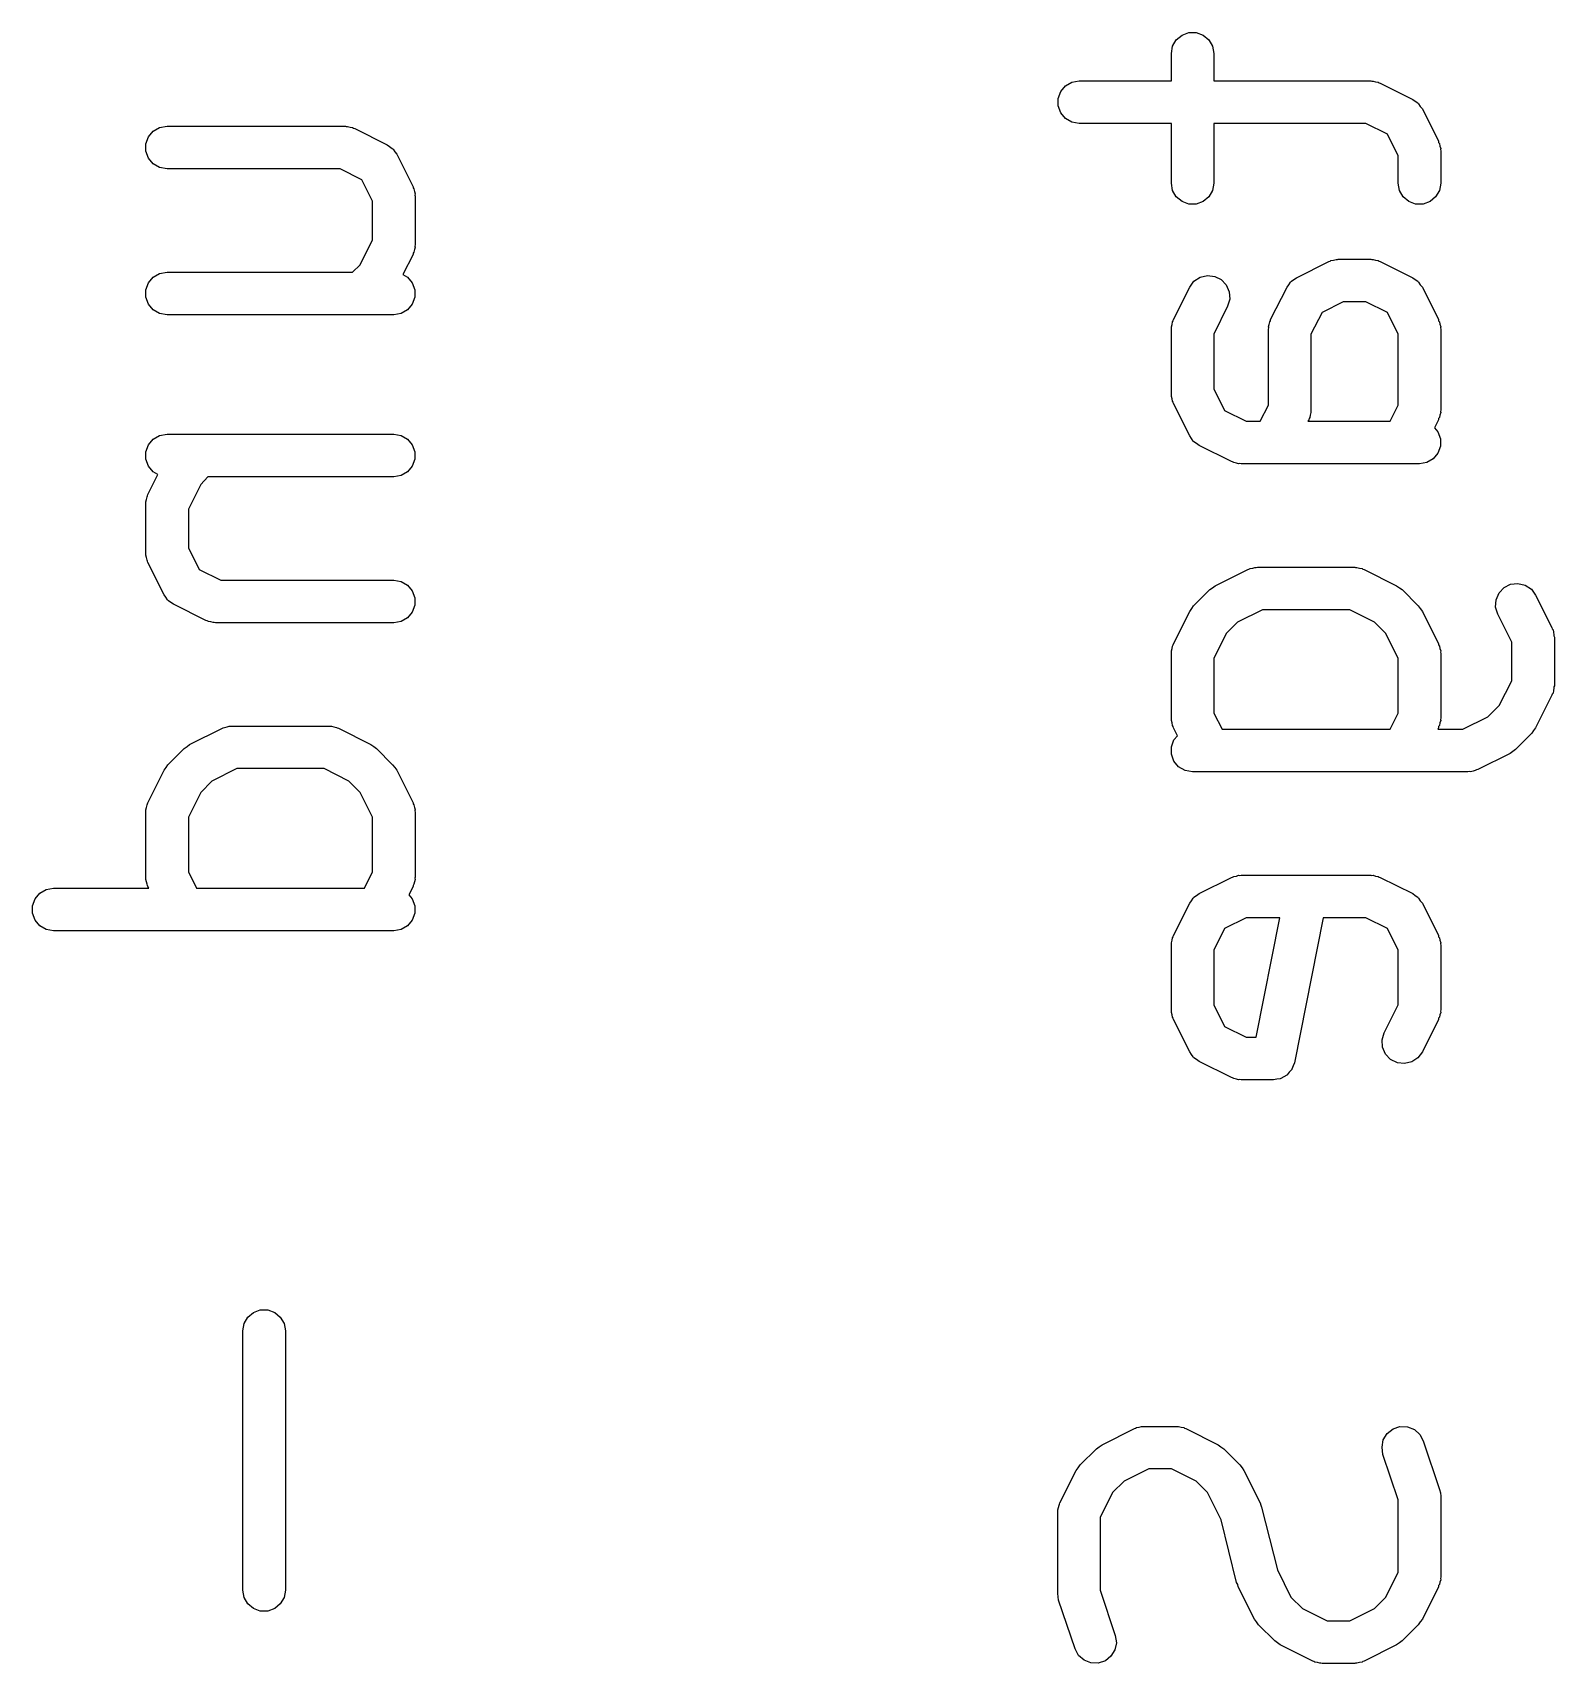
# Model space of a CAD drawing. Extents: x 91.3 to 189.8, y -113.5 to -60.4.
# Drawn here: x 169.243 to 172.819, y -69.838 to -66.005 of the extents above; entities that cross this region are included whole.
import ezdxf

# ---------------------------------------------------------------- set-up
doc = ezdxf.new("R2010")
doc.units = 0
doc.header["$MEASUREMENT"] = 0
doc.layers.add('BLACK', color=7, linetype='CONTINUOUS')

msp = doc.modelspace()

# ---------------------------------------------------------------- linework, layer by layer
at = {"layer": 'Black'}
for p, q in [((171.922, -66.0377), (171.93, -66.0226)), ((171.93, -66.0226), (171.944, -66.0115)), ((171.944, -66.0115), (171.96, -66.0055)), ((171.96, -66.0055), (171.977, -66.0055)), ((171.977, -66.0055), (171.994, -66.0115)), ((171.994, -66.0115), (172.007, -66.0226)), ((172.007, -66.0226), (172.016, -66.0377)), ((171.919, -66.0548), (171.922, -66.0377)), ((171.919, -66.119), (171.919, -66.0548)), ((172.016, -66.0377), (172.019, -66.0548)), ((172.019, -66.0548), (172.019, -66.119)), ((171.653, -66.1604), (171.659, -66.144)), ((171.659, -66.144), (171.67, -66.1307)), ((171.67, -66.1307), (171.685, -66.1221)), ((171.685, -66.1221), (171.702, -66.119)), ((171.702, -66.119), (171.919, -66.119)), ((172.019, -66.119), (172.388, -66.119)), ((172.388, -66.119), (172.39, -66.1195)), ((172.39, -66.1195), (172.393, -66.1194)), ((172.393, -66.1194), (172.399, -66.121)), ((172.399, -66.121), (172.405, -66.1221)), ((172.405, -66.1221), (172.407, -66.1235)), ((172.407, -66.1235), (172.41, -66.1243)), ((172.41, -66.1243), (172.486, -66.1624)), ((171.653, -66.1777), (171.653, -66.1604)), ((171.659, -66.194), (171.653, -66.1777)), ((172.486, -66.1624), (172.492, -66.1668)), ((172.492, -66.1668), (172.498, -66.1708)), ((172.498, -66.1708), (172.499, -66.1719)), ((172.499, -66.1719), (172.5, -66.1728)), ((172.5, -66.1728), (172.504, -66.1789)), ((172.504, -66.1789), (172.509, -66.1848)), ((172.509, -66.1848), (172.547, -66.261)), ((169.541, -66.2287), (169.559, -66.2257)), ((169.559, -66.2257), (169.978, -66.2257)), ((169.978, -66.2257), (169.98, -66.2262)), ((169.98, -66.2262), (169.983, -66.226)), ((169.983, -66.226), (169.989, -66.2277)), ((171.67, -66.2073), (171.659, -66.194)), ((171.685, -66.216), (171.67, -66.2073)), ((171.702, -66.219), (171.685, -66.216)), ((171.919, -66.219), (171.702, -66.219)), ((171.919, -66.3595), (171.919, -66.219)), ((172.376, -66.219), (172.019, -66.219)), ((172.019, -66.219), (172.019, -66.3595)), ((172.427, -66.2444), (172.376, -66.219)), ((169.509, -66.267), (169.515, -66.2507)), ((169.515, -66.2507), (169.526, -66.2374)), ((169.526, -66.2374), (169.541, -66.2287)), ((169.989, -66.2277), (169.995, -66.2287)), ((169.995, -66.2287), (169.997, -66.2302)), ((169.997, -66.2302), (170, -66.231)), ((170, -66.231), (170.076, -66.2691)), ((172.452, -66.2951), (172.427, -66.2444)), ((172.547, -66.261), (172.547, -66.2637)), ((172.547, -66.2637), (172.549, -66.2662)), ((169.509, -66.2844), (169.509, -66.267)), ((169.515, -66.3007), (169.509, -66.2844)), ((169.526, -66.314), (169.515, -66.3007)), ((170.076, -66.2691), (170.082, -66.2735)), ((170.082, -66.2735), (170.088, -66.2775)), ((170.088, -66.2775), (170.089, -66.2786)), ((170.089, -66.2786), (170.09, -66.2794)), ((170.09, -66.2794), (170.094, -66.2856)), ((170.094, -66.2856), (170.099, -66.2914)), ((170.099, -66.2914), (170.137, -66.3676)), ((172.452, -66.3595), (172.452, -66.2951)), ((172.549, -66.2662), (172.55, -66.272)), ((172.55, -66.272), (172.552, -66.2776)), ((172.552, -66.2776), (172.551, -66.2805)), ((172.551, -66.2805), (172.552, -66.2833)), ((172.552, -66.2833), (172.552, -66.3595)), ((169.541, -66.3227), (169.526, -66.314)), ((169.559, -66.3257), (169.541, -66.3227)), ((169.966, -66.3257), (169.559, -66.3257)), ((170.017, -66.3511), (169.966, -66.3257)), ((170.042, -66.4018), (170.017, -66.3511)), ((170.137, -66.3676), (170.137, -66.3704)), ((170.137, -66.3704), (170.139, -66.3729)), ((170.139, -66.3729), (170.14, -66.3787)), ((170.14, -66.3787), (170.142, -66.3843)), ((171.922, -66.3766), (171.919, -66.3595)), ((171.93, -66.3917), (171.922, -66.3766)), ((172.016, -66.3766), (172.007, -66.3917)), ((172.019, -66.3595), (172.016, -66.3766)), ((172.455, -66.3766), (172.452, -66.3595)), ((172.464, -66.3917), (172.455, -66.3766)), ((172.549, -66.3766), (172.54, -66.3917)), ((172.552, -66.3595), (172.549, -66.3766)), ((170.042, -66.4925), (170.042, -66.4018)), ((170.142, -66.3843), (170.141, -66.3872)), ((170.141, -66.3872), (170.142, -66.39)), ((170.142, -66.39), (170.142, -66.5043)), ((171.944, -66.4028), (171.93, -66.3917)), ((171.96, -66.4088), (171.944, -66.4028)), ((171.977, -66.4088), (171.96, -66.4088)), ((171.994, -66.4028), (171.977, -66.4088)), ((172.007, -66.3917), (171.994, -66.4028)), ((172.477, -66.4028), (172.464, -66.3917)), ((172.493, -66.4088), (172.477, -66.4028)), ((172.511, -66.4088), (172.493, -66.4088)), ((172.527, -66.4028), (172.511, -66.4088)), ((172.54, -66.3917), (172.527, -66.4028)), ((170.013, -66.5509), (170.042, -66.4925)), ((170.137, -66.5266), (170.113, -66.5739)), ((170.139, -66.5214), (170.137, -66.5239)), ((170.137, -66.5239), (170.137, -66.5266)), ((170.14, -66.5156), (170.139, -66.5214)), ((170.142, -66.51), (170.14, -66.5156)), ((170.142, -66.5043), (170.141, -66.5071)), ((170.141, -66.5071), (170.142, -66.51)), ((169.526, -66.5803), (169.541, -66.5716)), ((169.541, -66.5716), (169.559, -66.5686)), ((169.559, -66.5686), (169.995, -66.5686)), ((169.995, -66.5686), (170.013, -66.5509)), ((172.213, -66.5815), (172.289, -66.5434)), ((172.289, -66.5434), (172.292, -66.5426)), ((172.292, -66.5426), (172.294, -66.5411)), ((172.294, -66.5411), (172.3, -66.5401)), ((172.3, -66.5401), (172.306, -66.5384)), ((172.306, -66.5384), (172.309, -66.5386)), ((172.309, -66.5386), (172.311, -66.5381)), ((172.311, -66.5381), (172.388, -66.5381)), ((172.388, -66.5381), (172.39, -66.5386)), ((172.39, -66.5386), (172.393, -66.5384)), ((172.393, -66.5384), (172.399, -66.5401)), ((172.399, -66.5401), (172.405, -66.5411)), ((172.405, -66.5411), (172.407, -66.5426)), ((172.407, -66.5426), (172.41, -66.5434)), ((172.41, -66.5434), (172.486, -66.5815)), ((169.509, -66.6099), (169.515, -66.5936)), ((169.509, -66.6273), (169.509, -66.6099)), ((169.515, -66.5936), (169.526, -66.5803)), ((170.113, -66.5739), (170.124, -66.5803)), ((170.124, -66.5803), (170.135, -66.5936)), ((170.135, -66.5936), (170.141, -66.6099)), ((170.141, -66.6099), (170.141, -66.6273)), ((171.924, -66.68), (171.962, -66.6038)), ((171.962, -66.6038), (171.972, -66.5899)), ((171.972, -66.5899), (171.987, -66.5803)), ((171.987, -66.5803), (172.004, -66.5763)), ((172.004, -66.5763), (172.021, -66.5783)), ((172.021, -66.5783), (172.036, -66.586)), ((172.036, -66.586), (172.048, -66.5986)), ((172.048, -66.5986), (172.055, -66.6146)), ((172.152, -66.68), (172.191, -66.6038)), ((172.191, -66.6038), (172.195, -66.5979)), ((172.195, -66.5979), (172.199, -66.5918)), ((172.199, -66.5918), (172.2, -66.591)), ((172.2, -66.591), (172.201, -66.5899)), ((172.201, -66.5899), (172.207, -66.5858)), ((172.207, -66.5858), (172.213, -66.5815)), ((172.486, -66.5815), (172.492, -66.5858)), ((172.492, -66.5858), (172.498, -66.5899)), ((172.498, -66.5899), (172.499, -66.591)), ((172.499, -66.591), (172.5, -66.5918)), ((172.5, -66.5918), (172.504, -66.5979)), ((172.504, -66.5979), (172.509, -66.6038)), ((172.509, -66.6038), (172.547, -66.68)), ((169.515, -66.6436), (169.509, -66.6273)), ((169.526, -66.6569), (169.515, -66.6436)), ((170.135, -66.6436), (170.124, -66.6569)), ((170.141, -66.6273), (170.135, -66.6436)), ((172.051, -66.6486), (172.019, -66.7142)), ((172.056, -66.6319), (172.051, -66.6486)), ((172.055, -66.6146), (172.056, -66.6319)), ((172.323, -66.6381), (172.273, -66.6635)), ((172.376, -66.6381), (172.323, -66.6381)), ((172.427, -66.6635), (172.376, -66.6381)), ((169.541, -66.6656), (169.526, -66.6569)), ((169.559, -66.6686), (169.541, -66.6656)), ((170.092, -66.6686), (169.559, -66.6686)), ((170.109, -66.6656), (170.092, -66.6686)), ((170.124, -66.6569), (170.109, -66.6656)), ((171.921, -66.6911), (171.922, -66.6853)), ((171.922, -66.6853), (171.923, -66.6828)), ((171.923, -66.6828), (171.924, -66.68)), ((172.149, -66.6911), (172.15, -66.6853)), ((172.15, -66.6853), (172.152, -66.6828)), ((172.152, -66.6828), (172.152, -66.68)), ((172.273, -66.6635), (172.247, -66.7142)), ((172.452, -66.7142), (172.427, -66.6635)), ((172.547, -66.68), (172.547, -66.6828)), ((172.547, -66.6828), (172.549, -66.6853)), ((172.549, -66.6853), (172.55, -66.691)), ((171.919, -66.6967), (171.921, -66.6911)), ((171.919, -66.6995), (171.919, -66.6967)), ((171.919, -66.7024), (171.919, -66.6995)), ((171.919, -66.8548), (171.919, -66.7024)), ((172.019, -66.7142), (172.019, -66.843)), ((172.147, -66.6967), (172.149, -66.6911)), ((172.148, -66.6995), (172.147, -66.6967)), ((172.147, -66.7024), (172.148, -66.6995)), ((172.147, -66.8811), (172.147, -66.7024)), ((172.247, -66.7142), (172.247, -66.8929)), ((172.452, -66.8811), (172.452, -66.7142)), ((172.55, -66.691), (172.552, -66.6967)), ((172.552, -66.6967), (172.551, -66.6995)), ((172.551, -66.6995), (172.552, -66.7024)), ((172.552, -66.7024), (172.552, -66.8929)), ((171.919, -66.8576), (171.919, -66.8548)), ((171.919, -66.8605), (171.919, -66.8576)), ((171.921, -66.8661), (171.919, -66.8605)), ((171.922, -66.8719), (171.921, -66.8661)), ((171.923, -66.8744), (171.922, -66.8719)), ((171.924, -66.8771), (171.923, -66.8744)), ((171.962, -66.9533), (171.924, -66.8771)), ((172.019, -66.843), (172.044, -66.8937)), ((172.044, -66.8937), (172.095, -66.919)), ((172.128, -66.919), (172.147, -66.8811)), ((172.242, -66.9152), (172.24, -66.919)), ((172.243, -66.9125), (172.242, -66.9152)), ((172.244, -66.91), (172.243, -66.9125)), ((172.245, -66.9042), (172.244, -66.91)), ((172.247, -66.8986), (172.245, -66.9042)), ((172.247, -66.8929), (172.247, -66.8957)), ((172.247, -66.8957), (172.247, -66.8986)), ((172.433, -66.919), (172.452, -66.8811)), ((172.547, -66.9152), (172.537, -66.9343)), ((172.549, -66.91), (172.547, -66.9125)), ((172.547, -66.9125), (172.547, -66.9152)), ((172.55, -66.9042), (172.549, -66.91)), ((172.552, -66.8986), (172.55, -66.9042)), ((172.552, -66.8929), (172.551, -66.8957)), ((172.551, -66.8957), (172.552, -66.8986)), ((169.526, -66.9612), (169.541, -66.9525)), ((169.541, -66.9525), (169.559, -66.9495)), ((169.559, -66.9495), (170.092, -66.9495)), ((170.092, -66.9495), (170.109, -66.9525)), ((170.109, -66.9525), (170.124, -66.9612)), ((171.966, -66.9592), (171.962, -66.9533)), ((172.095, -66.919), (172.128, -66.919)), ((172.24, -66.919), (172.433, -66.919)), ((172.537, -66.9343), (172.545, -66.944)), ((172.545, -66.944), (172.551, -66.9604)), ((169.509, -66.9908), (169.515, -66.9745)), ((169.509, -67.0082), (169.509, -66.9908)), ((169.515, -66.9745), (169.526, -66.9612)), ((170.124, -66.9612), (170.135, -66.9745)), ((170.135, -66.9745), (170.141, -66.9908)), ((170.141, -66.9908), (170.141, -67.0082)), ((171.97, -66.9653), (171.966, -66.9592)), ((171.971, -66.9662), (171.97, -66.9653)), ((171.972, -66.9673), (171.971, -66.9662)), ((171.978, -66.9713), (171.972, -66.9673)), ((171.984, -66.9757), (171.978, -66.9713)), ((172.06, -67.0138), (171.984, -66.9757)), ((172.551, -66.9777), (172.545, -66.994)), ((172.551, -66.9604), (172.551, -66.9777)), ((169.515, -67.0245), (169.509, -67.0082)), ((169.526, -67.0378), (169.515, -67.0245)), ((170.135, -67.0245), (170.124, -67.0378)), ((170.141, -67.0082), (170.135, -67.0245)), ((172.063, -67.0146), (172.06, -67.0138)), ((172.066, -67.016), (172.063, -67.0146)), ((172.072, -67.0171), (172.066, -67.016)), ((172.077, -67.0187), (172.072, -67.0171)), ((172.08, -67.0185), (172.077, -67.0187)), ((172.083, -67.019), (172.08, -67.0185)), ((172.502, -67.019), (172.083, -67.019)), ((172.519, -67.016), (172.502, -67.019)), ((172.534, -67.0074), (172.519, -67.016)), ((172.545, -66.994), (172.534, -67.0074)), ((169.514, -67.0914), (169.537, -67.0442)), ((169.537, -67.0442), (169.526, -67.0378)), ((169.638, -67.0672), (169.609, -67.1256)), ((169.655, -67.0495), (169.638, -67.0672)), ((170.092, -67.0495), (169.655, -67.0495)), ((170.109, -67.0465), (170.092, -67.0495)), ((170.124, -67.0378), (170.109, -67.0465)), ((169.509, -67.1081), (169.511, -67.1025)), ((169.509, -67.111), (169.509, -67.1081)), ((169.511, -67.1025), (169.512, -67.0967)), ((169.512, -67.0967), (169.513, -67.0942)), ((169.513, -67.0942), (169.514, -67.0914)), ((169.509, -67.1138), (169.509, -67.111)), ((169.509, -67.2281), (169.509, -67.1138)), ((169.609, -67.1256), (169.609, -67.2163)), ((169.609, -67.2163), (169.634, -67.267)), ((169.509, -67.2309), (169.509, -67.2281)), ((169.509, -67.2338), (169.509, -67.2309)), ((169.511, -67.2394), (169.509, -67.2338)), ((169.512, -67.2452), (169.511, -67.2394)), ((169.513, -67.2477), (169.512, -67.2452)), ((169.514, -67.2505), (169.513, -67.2477)), ((169.552, -67.3266), (169.514, -67.2505)), ((172.118, -67.2624), (172.121, -67.2619)), ((172.121, -67.2619), (172.35, -67.2619)), ((172.35, -67.2619), (172.352, -67.2624)), ((169.634, -67.267), (169.685, -67.2924)), ((169.685, -67.2924), (170.092, -67.2924)), ((170.092, -67.2924), (170.109, -67.2954)), ((170.109, -67.2954), (170.124, -67.3041)), ((172.022, -67.3053), (172.099, -67.2672)), ((172.099, -67.2672), (172.101, -67.2664)), ((172.101, -67.2664), (172.104, -67.2649)), ((172.104, -67.2649), (172.11, -67.2639)), ((172.11, -67.2639), (172.115, -67.2622)), ((172.115, -67.2622), (172.118, -67.2624)), ((172.352, -67.2624), (172.355, -67.2622)), ((172.355, -67.2622), (172.361, -67.2639)), ((172.361, -67.2639), (172.367, -67.2649)), ((172.367, -67.2649), (172.369, -67.2664)), ((172.369, -67.2664), (172.372, -67.2672)), ((172.372, -67.2672), (172.448, -67.3053)), ((172.716, -67.3021), (172.733, -67.3001)), ((172.733, -67.3001), (172.75, -67.3041)), ((169.556, -67.3325), (169.552, -67.3266)), ((169.56, -67.3387), (169.556, -67.3325)), ((169.561, -67.3395), (169.56, -67.3387)), ((170.124, -67.3041), (170.135, -67.3174)), ((170.135, -67.3174), (170.141, -67.3337)), ((170.141, -67.3337), (170.141, -67.3511)), ((171.971, -67.3527), (172.009, -67.3146)), ((172.009, -67.3146), (172.016, -67.3101)), ((172.016, -67.3101), (172.022, -67.3053)), ((172.448, -67.3053), (172.455, -67.31)), ((172.455, -67.31), (172.461, -67.3146)), ((172.461, -67.3146), (172.499, -67.3527)), ((172.681, -67.3557), (172.682, -67.3384)), ((172.682, -67.3384), (172.689, -67.3225)), ((172.689, -67.3225), (172.701, -67.3098)), ((172.701, -67.3098), (172.716, -67.3021)), ((172.75, -67.3041), (172.765, -67.3137)), ((172.765, -67.3137), (172.775, -67.3276)), ((172.775, -67.3276), (172.813, -67.4038)), ((169.562, -67.3406), (169.561, -67.3395)), ((169.568, -67.3446), (169.562, -67.3406)), ((169.574, -67.349), (169.568, -67.3446)), ((169.65, -67.3871), (169.574, -67.349)), ((170.135, -67.3674), (170.124, -67.3807)), ((170.141, -67.3511), (170.135, -67.3674)), ((171.924, -67.4419), (171.962, -67.3657)), ((171.962, -67.3657), (171.967, -67.3593)), ((171.967, -67.3593), (171.971, -67.3527)), ((172.133, -67.3619), (172.074, -67.3911)), ((172.338, -67.3619), (172.133, -67.3619)), ((172.396, -67.3911), (172.338, -67.3619)), ((172.499, -67.3527), (172.504, -67.3593)), ((172.504, -67.3593), (172.509, -67.3657)), ((172.509, -67.3657), (172.547, -67.4419)), ((172.686, -67.3724), (172.681, -67.3557)), ((172.719, -67.438), (172.686, -67.3724)), ((169.653, -67.3879), (169.65, -67.3871)), ((169.656, -67.3894), (169.653, -67.3879)), ((169.662, -67.3904), (169.656, -67.3894)), ((169.667, -67.3921), (169.662, -67.3904)), ((169.67, -67.3919), (169.667, -67.3921)), ((169.673, -67.3924), (169.67, -67.3919)), ((170.092, -67.3924), (169.673, -67.3924)), ((170.109, -67.3894), (170.092, -67.3924)), ((170.124, -67.3807), (170.109, -67.3894)), ((172.074, -67.3911), (172.048, -67.4177)), ((172.423, -67.4177), (172.396, -67.3911)), ((172.813, -67.4038), (172.814, -67.4066)), ((172.814, -67.4066), (172.816, -67.4091)), ((172.816, -67.4091), (172.817, -67.4149)), ((172.817, -67.4149), (172.818, -67.4205)), ((171.919, -67.4586), (171.921, -67.453)), ((171.921, -67.453), (171.922, -67.4472)), ((171.922, -67.4472), (171.923, -67.4447)), ((171.923, -67.4447), (171.924, -67.4419)), ((172.048, -67.4177), (172.019, -67.4761)), ((172.452, -67.4761), (172.423, -67.4177)), ((172.547, -67.4419), (172.547, -67.4447)), ((172.547, -67.4447), (172.549, -67.4472)), ((172.549, -67.4472), (172.55, -67.453)), ((172.55, -67.453), (172.552, -67.4586)), ((172.719, -67.5287), (172.719, -67.438)), ((172.818, -67.4205), (172.818, -67.4234)), ((172.818, -67.4234), (172.819, -67.4262)), ((172.819, -67.4262), (172.819, -67.5405)), ((171.919, -67.4614), (171.919, -67.4586)), ((171.919, -67.4643), (171.919, -67.4614)), ((171.919, -67.6167), (171.919, -67.4643)), ((172.019, -67.4761), (172.019, -67.6049)), ((172.452, -67.6049), (172.452, -67.4761)), ((172.552, -67.4586), (172.551, -67.4614)), ((172.551, -67.4614), (172.552, -67.4643)), ((172.552, -67.4643), (172.552, -67.6167)), ((172.689, -67.587), (172.719, -67.5287)), ((172.813, -67.5628), (172.775, -67.639)), ((172.814, -67.5601), (172.813, -67.5628)), ((172.816, -67.5576), (172.814, -67.5601)), ((172.817, -67.5518), (172.816, -67.5576)), ((172.818, -67.5462), (172.817, -67.5518)), ((172.819, -67.5405), (172.818, -67.5433)), ((172.818, -67.5433), (172.818, -67.5462)), ((172.019, -67.6049), (172.038, -67.6429)), ((172.433, -67.6429), (172.452, -67.6049)), ((172.663, -67.6137), (172.689, -67.587)), ((169.612, -67.6786), (169.689, -67.6405)), ((169.689, -67.6405), (169.691, -67.6397)), ((169.691, -67.6397), (169.694, -67.6383)), ((169.694, -67.6383), (169.7, -67.6372)), ((169.7, -67.6372), (169.705, -67.6356)), ((169.705, -67.6356), (169.708, -67.6357)), ((169.708, -67.6357), (169.711, -67.6352)), ((169.711, -67.6352), (169.94, -67.6352)), ((169.94, -67.6352), (169.942, -67.6357)), ((169.942, -67.6357), (169.945, -67.6356)), ((169.945, -67.6356), (169.951, -67.6372)), ((169.951, -67.6372), (169.957, -67.6383)), ((169.957, -67.6383), (169.959, -67.6397)), ((169.959, -67.6397), (169.962, -67.6405)), ((169.962, -67.6405), (170.038, -67.6786)), ((171.919, -67.6195), (171.919, -67.6167)), ((171.919, -67.6224), (171.919, -67.6195)), ((171.921, -67.628), (171.919, -67.6224)), ((171.922, -67.6338), (171.921, -67.628)), ((171.923, -67.6363), (171.922, -67.6338)), ((171.924, -67.639), (171.923, -67.6363)), ((171.933, -67.6582), (171.924, -67.639)), ((172.038, -67.6429), (172.433, -67.6429)), ((172.547, -67.639), (172.545, -67.6429)), ((172.545, -67.6429), (172.604, -67.6429)), ((172.549, -67.6338), (172.547, -67.6363)), ((172.547, -67.6363), (172.547, -67.639)), ((172.55, -67.628), (172.549, -67.6338)), ((172.552, -67.6224), (172.55, -67.628)), ((172.552, -67.6167), (172.551, -67.6195)), ((172.551, -67.6195), (172.552, -67.6224)), ((172.604, -67.6429), (172.663, -67.6137)), ((172.775, -67.639), (172.77, -67.6455)), ((169.599, -67.688), (169.606, -67.6834)), ((169.606, -67.6834), (169.612, -67.6786)), ((170.038, -67.6786), (170.045, -67.6834)), ((170.045, -67.6834), (170.051, -67.688)), ((171.919, -67.6842), (171.925, -67.6679)), ((171.925, -67.6679), (171.933, -67.6582)), ((172.766, -67.652), (172.728, -67.6901)), ((172.77, -67.6455), (172.766, -67.652)), ((169.561, -67.7261), (169.599, -67.688)), ((170.051, -67.688), (170.089, -67.7261)), ((171.919, -67.7015), (171.919, -67.6842)), ((171.925, -67.7179), (171.919, -67.7015)), ((171.936, -67.7312), (171.925, -67.7179)), ((172.715, -67.6995), (172.639, -67.7376)), ((172.721, -67.6947), (172.715, -67.6995)), ((172.728, -67.6901), (172.721, -67.6947)), ((169.514, -67.8153), (169.552, -67.7391)), ((169.552, -67.7391), (169.557, -67.7326)), ((169.557, -67.7326), (169.561, -67.7261)), ((169.723, -67.7352), (169.664, -67.7644)), ((169.928, -67.7352), (169.723, -67.7352)), ((169.986, -67.7644), (169.928, -67.7352)), ((170.089, -67.7261), (170.094, -67.7326)), ((170.094, -67.7326), (170.099, -67.7391)), ((170.099, -67.7391), (170.137, -67.8153)), ((171.951, -67.7398), (171.936, -67.7312)), ((171.969, -67.7429), (171.951, -67.7398)), ((172.616, -67.7429), (171.969, -67.7429)), ((172.619, -67.7424), (172.616, -67.7429)), ((172.622, -67.7425), (172.619, -67.7424)), ((172.628, -67.7409), (172.622, -67.7425)), ((172.633, -67.7398), (172.628, -67.7409)), ((172.636, -67.7384), (172.633, -67.7398)), ((172.639, -67.7376), (172.636, -67.7384)), ((169.638, -67.791), (169.609, -67.8494)), ((169.664, -67.7644), (169.638, -67.791)), ((170.013, -67.791), (169.986, -67.7644)), ((170.042, -67.8494), (170.013, -67.791)), ((169.509, -67.8319), (169.511, -67.8263)), ((169.509, -67.8348), (169.509, -67.8319)), ((169.509, -67.8376), (169.509, -67.8348)), ((169.511, -67.8263), (169.512, -67.8205)), ((169.512, -67.8205), (169.513, -67.818)), ((169.513, -67.818), (169.514, -67.8153)), ((170.137, -67.8153), (170.137, -67.818)), ((170.137, -67.818), (170.139, -67.8205)), ((170.139, -67.8205), (170.14, -67.8263)), ((170.14, -67.8263), (170.142, -67.8319)), ((170.142, -67.8319), (170.141, -67.8348)), ((170.141, -67.8348), (170.142, -67.8376)), ((169.509, -67.99), (169.509, -67.8376)), ((169.609, -67.8494), (169.609, -67.9782)), ((170.042, -67.9782), (170.042, -67.8494)), ((170.142, -67.8376), (170.142, -67.99)), ((169.509, -67.9928), (169.509, -67.99)), ((169.609, -67.9782), (169.628, -68.0162)), ((170.023, -68.0162), (170.042, -67.9782)), ((170.142, -67.99), (170.141, -67.9928)), ((172.06, -67.991), (172.063, -67.9902)), ((172.063, -67.9902), (172.066, -67.9887)), ((172.066, -67.9887), (172.072, -67.9877)), ((172.072, -67.9877), (172.077, -67.986)), ((172.077, -67.986), (172.08, -67.9862)), ((172.08, -67.9862), (172.083, -67.9857)), ((172.083, -67.9857), (172.388, -67.9857)), ((172.388, -67.9857), (172.39, -67.9862)), ((172.39, -67.9862), (172.393, -67.986)), ((172.393, -67.986), (172.399, -67.9877)), ((172.399, -67.9877), (172.405, -67.9887)), ((172.405, -67.9887), (172.407, -67.9902)), ((172.407, -67.9902), (172.41, -67.991)), ((169.249, -68.0412), (169.26, -68.0279)), ((169.26, -68.0279), (169.275, -68.0192)), ((169.275, -68.0192), (169.292, -68.0162)), ((169.292, -68.0162), (169.516, -68.0162)), ((169.509, -67.9957), (169.509, -67.9928)), ((169.511, -68.0013), (169.509, -67.9957)), ((169.512, -68.0071), (169.511, -68.0013)), ((169.513, -68.0096), (169.512, -68.0071)), ((169.514, -68.0124), (169.513, -68.0096)), ((169.516, -68.0162), (169.514, -68.0124)), ((169.628, -68.0162), (170.023, -68.0162)), ((170.137, -68.0124), (170.127, -68.0315)), ((170.139, -68.0071), (170.137, -68.0096)), ((170.137, -68.0096), (170.137, -68.0124)), ((170.14, -68.0013), (170.139, -68.0071)), ((170.142, -67.9957), (170.14, -68.0013)), ((170.141, -67.9928), (170.142, -67.9957)), ((171.984, -68.0291), (172.06, -67.991)), ((172.41, -67.991), (172.486, -68.0291)), ((169.243, -68.0575), (169.249, -68.0412)), ((169.243, -68.0749), (169.243, -68.0575)), ((170.127, -68.0315), (170.135, -68.0412)), ((170.135, -68.0412), (170.141, -68.0575)), ((170.141, -68.0575), (170.141, -68.0749)), ((171.924, -68.1276), (171.962, -68.0515)), ((171.962, -68.0515), (171.966, -68.0456)), ((171.966, -68.0456), (171.97, -68.0394)), ((171.97, -68.0394), (171.971, -68.0386)), ((171.971, -68.0386), (171.972, -68.0375)), ((171.972, -68.0375), (171.978, -68.0335)), ((171.978, -68.0335), (171.984, -68.0291)), ((172.486, -68.0291), (172.492, -68.0335)), ((172.492, -68.0335), (172.498, -68.0375)), ((172.498, -68.0375), (172.499, -68.0386)), ((172.499, -68.0386), (172.5, -68.0394)), ((172.5, -68.0394), (172.504, -68.0456)), ((172.504, -68.0456), (172.509, -68.0515)), ((172.509, -68.0515), (172.547, -68.1276)), ((169.249, -68.0912), (169.243, -68.0749)), ((169.26, -68.1045), (169.249, -68.0912)), ((169.275, -68.1132), (169.26, -68.1045)), ((170.124, -68.1045), (170.109, -68.1132)), ((170.135, -68.0912), (170.124, -68.1045)), ((170.141, -68.0749), (170.135, -68.0912)), ((172.095, -68.0857), (172.044, -68.1111)), ((172.174, -68.0857), (172.095, -68.0857)), ((172.118, -68.3667), (172.174, -68.0857)), ((172.276, -68.0857), (172.208, -68.4265)), ((172.376, -68.0857), (172.276, -68.0857)), ((172.427, -68.1111), (172.376, -68.0857)), ((169.292, -68.1162), (169.275, -68.1132)), ((170.092, -68.1162), (169.292, -68.1162)), ((170.109, -68.1132), (170.092, -68.1162)), ((171.919, -68.1443), (171.921, -68.1387)), ((171.921, -68.1387), (171.922, -68.1329)), ((171.922, -68.1329), (171.923, -68.1304)), ((171.923, -68.1304), (171.924, -68.1276)), ((172.044, -68.1111), (172.019, -68.1618)), ((172.452, -68.1618), (172.427, -68.1111)), ((172.547, -68.1276), (172.547, -68.1304)), ((172.547, -68.1304), (172.549, -68.1329)), ((172.549, -68.1329), (172.55, -68.1387)), ((172.55, -68.1387), (172.552, -68.1443)), ((171.919, -68.1472), (171.919, -68.1443)), ((171.919, -68.15), (171.919, -68.1472)), ((171.919, -68.3024), (171.919, -68.15)), ((172.019, -68.1618), (172.019, -68.2906)), ((172.452, -68.2906), (172.452, -68.1618)), ((172.552, -68.1443), (172.551, -68.1472)), ((172.551, -68.1472), (172.552, -68.15)), ((172.552, -68.15), (172.552, -68.3024)), ((172.019, -68.2906), (172.044, -68.3413)), ((172.419, -68.3562), (172.452, -68.2906)), ((171.919, -68.3052), (171.919, -68.3024)), ((171.919, -68.3081), (171.919, -68.3052)), ((171.921, -68.3137), (171.919, -68.3081)), ((171.922, -68.3195), (171.921, -68.3137)), ((171.923, -68.322), (171.922, -68.3195)), ((171.924, -68.3247), (171.923, -68.322)), ((171.962, -68.4009), (171.924, -68.3247)), ((172.547, -68.3247), (172.509, -68.4009)), ((172.549, -68.3195), (172.547, -68.322)), ((172.547, -68.322), (172.547, -68.3247)), ((172.55, -68.3137), (172.549, -68.3195)), ((172.552, -68.3081), (172.55, -68.3137)), ((172.552, -68.3024), (172.551, -68.3052)), ((172.551, -68.3052), (172.552, -68.3081)), ((172.044, -68.3413), (172.095, -68.3667)), ((172.095, -68.3667), (172.118, -68.3667)), ((172.414, -68.3729), (172.419, -68.3562)), ((172.415, -68.3902), (172.414, -68.3729)), ((171.966, -68.4068), (171.962, -68.4009)), ((171.97, -68.4129), (171.966, -68.4068)), ((172.422, -68.4061), (172.415, -68.3902)), ((172.434, -68.4187), (172.422, -68.4061)), ((172.509, -68.4009), (172.498, -68.4149)), ((171.971, -68.4138), (171.97, -68.4129)), ((171.972, -68.4149), (171.971, -68.4138)), ((171.978, -68.4189), (171.972, -68.4149)), ((171.984, -68.4233), (171.978, -68.4189)), ((172.06, -68.4614), (171.984, -68.4233)), ((172.196, -68.4488), (172.191, -68.455)), ((172.202, -68.4427), (172.196, -68.4488)), ((172.205, -68.4341), (172.202, -68.4417)), ((172.202, -68.4417), (172.202, -68.4421)), ((172.202, -68.4421), (172.202, -68.4427)), ((172.208, -68.4265), (172.205, -68.4341)), ((172.45, -68.4265), (172.434, -68.4187)), ((172.467, -68.4285), (172.45, -68.4265)), ((172.484, -68.4244), (172.467, -68.4285)), ((172.498, -68.4149), (172.484, -68.4244)), ((172.063, -68.4622), (172.06, -68.4614)), ((172.066, -68.4637), (172.063, -68.4622)), ((172.072, -68.4647), (172.066, -68.4637)), ((172.077, -68.4663), (172.072, -68.4647)), ((172.08, -68.4662), (172.077, -68.4663)), ((172.083, -68.4667), (172.08, -68.4662)), ((172.159, -68.4667), (172.083, -68.4667)), ((172.167, -68.4653), (172.159, -68.4667)), ((172.175, -68.464), (172.167, -68.4653)), ((172.176, -68.4638), (172.175, -68.464)), ((172.183, -68.4596), (172.176, -68.4637)), ((172.176, -68.4637), (172.176, -68.4638)), ((172.19, -68.4557), (172.183, -68.4596)), ((172.191, -68.4553), (172.19, -68.4557)), ((172.191, -68.455), (172.191, -68.4553)), ((169.74, -69.0396), (169.749, -69.0245)), ((169.749, -69.0245), (169.762, -69.0134)), ((169.762, -69.0134), (169.778, -69.0074)), ((169.778, -69.0074), (169.796, -69.0074)), ((169.796, -69.0074), (169.812, -69.0134)), ((169.812, -69.0134), (169.825, -69.0245)), ((169.825, -69.0245), (169.834, -69.0396)), ((169.737, -69.0567), (169.74, -69.0396)), ((169.737, -69.6662), (169.737, -69.0567)), ((169.834, -69.0396), (169.837, -69.0567)), ((169.837, -69.0567), (169.837, -69.6662)), ((171.756, -69.3243), (171.832, -69.2862)), ((171.832, -69.2862), (171.835, -69.2854)), ((171.835, -69.2854), (171.837, -69.284)), ((171.837, -69.284), (171.843, -69.283)), ((171.843, -69.283), (171.849, -69.2813)), ((171.849, -69.2813), (171.851, -69.2815)), ((171.851, -69.2815), (171.854, -69.281)), ((171.854, -69.281), (171.93, -69.281)), ((171.93, -69.281), (171.933, -69.2815)), ((171.933, -69.2815), (171.936, -69.2813)), ((171.936, -69.2813), (171.942, -69.283)), ((171.942, -69.283), (171.948, -69.284)), ((171.948, -69.284), (171.95, -69.2854)), ((171.95, -69.2854), (171.953, -69.2862)), ((171.953, -69.2862), (172.029, -69.3243)), ((172.426, -69.2978), (172.44, -69.287)), ((172.44, -69.287), (172.456, -69.2815)), ((172.456, -69.2815), (172.474, -69.282)), ((172.474, -69.282), (172.49, -69.2884)), ((172.49, -69.2884), (172.503, -69.2999)), ((171.743, -69.3337), (171.749, -69.3291)), ((171.749, -69.3291), (171.756, -69.3243)), ((172.029, -69.3243), (172.035, -69.3291)), ((172.035, -69.3291), (172.042, -69.3337)), ((172.414, -69.3296), (172.417, -69.3126)), ((172.416, -69.3468), (172.414, -69.3296)), ((172.417, -69.3126), (172.426, -69.2978)), ((172.503, -69.2999), (172.511, -69.3151)), ((172.511, -69.3151), (172.549, -69.4294)), ((171.705, -69.3718), (171.743, -69.3337)), ((172.042, -69.3337), (172.08, -69.3718)), ((172.452, -69.4534), (172.416, -69.3468)), ((171.657, -69.461), (171.695, -69.3848)), ((171.695, -69.3848), (171.7, -69.3783)), ((171.7, -69.3783), (171.705, -69.3718)), ((171.866, -69.381), (171.808, -69.4101)), ((171.919, -69.381), (171.866, -69.381)), ((171.977, -69.4101), (171.919, -69.381)), ((172.08, -69.3718), (172.085, -69.3784)), ((172.085, -69.3784), (172.089, -69.3848)), ((172.089, -69.3848), (172.128, -69.461)), ((171.781, -69.4368), (171.752, -69.4951)), ((171.808, -69.4101), (171.781, -69.4368)), ((172.004, -69.4368), (171.977, -69.4101)), ((172.036, -69.5008), (172.004, -69.4368)), ((172.549, -69.4294), (172.551, -69.4374)), ((172.551, -69.4374), (172.552, -69.4452)), ((172.552, -69.4452), (172.552, -69.6357)), ((171.652, -69.4776), (171.654, -69.472)), ((171.652, -69.4805), (171.652, -69.4776)), ((171.652, -69.4833), (171.652, -69.4805)), ((171.652, -69.6738), (171.652, -69.4833)), ((171.654, -69.472), (171.655, -69.4662)), ((171.655, -69.4662), (171.656, -69.4637)), ((171.656, -69.4637), (171.657, -69.461)), ((172.128, -69.461), (172.129, -69.4662)), ((172.129, -69.4662), (172.131, -69.4712)), ((172.131, -69.4712), (172.168, -69.6183)), ((172.452, -69.6239), (172.452, -69.4534)), ((171.752, -69.4951), (171.752, -69.6657)), ((172.072, -69.6478), (172.036, -69.5008)), ((172.168, -69.6183), (172.2, -69.6823)), ((172.423, -69.6823), (172.452, -69.6239)), ((172.552, -69.6357), (172.551, -69.6386)), ((169.74, -69.6833), (169.737, -69.6662)), ((169.837, -69.6662), (169.834, -69.6833)), ((171.653, -69.6817), (171.652, -69.6738)), ((171.752, -69.6657), (171.787, -69.7723)), ((172.075, -69.6528), (172.072, -69.6478)), ((172.076, -69.6581), (172.075, -69.6528)), ((172.114, -69.7343), (172.076, -69.6581)), ((172.547, -69.6581), (172.509, -69.7343)), ((172.549, -69.6528), (172.547, -69.6553)), ((172.547, -69.6553), (172.547, -69.6581)), ((172.55, -69.647), (172.549, -69.6528)), ((172.552, -69.6414), (172.55, -69.647)), ((172.551, -69.6386), (172.552, -69.6414)), ((169.749, -69.6983), (169.74, -69.6833)), ((169.762, -69.7095), (169.749, -69.6983)), ((169.778, -69.7154), (169.762, -69.7095)), ((169.812, -69.7095), (169.796, -69.7154)), ((169.825, -69.6983), (169.812, -69.7095)), ((169.834, -69.6833), (169.825, -69.6983)), ((171.654, -69.6896), (171.653, -69.6817)), ((171.693, -69.8039), (171.654, -69.6896)), ((172.2, -69.6823), (172.227, -69.7089)), ((172.227, -69.7089), (172.285, -69.7381)), ((172.338, -69.7381), (172.396, -69.7089)), ((172.396, -69.7089), (172.423, -69.6823)), ((169.796, -69.7154), (169.778, -69.7154)), ((172.119, -69.7407), (172.114, -69.7343)), ((172.124, -69.7473), (172.119, -69.7407)), ((172.162, -69.7854), (172.124, -69.7473)), ((172.285, -69.7381), (172.338, -69.7381)), ((172.499, -69.7473), (172.461, -69.7854)), ((172.504, -69.7407), (172.499, -69.7473)), ((172.509, -69.7343), (172.504, -69.7407)), ((171.79, -69.7895), (171.786, -69.8065)), ((171.787, -69.7723), (171.79, -69.7895)), ((172.168, -69.79), (172.162, -69.7854)), ((172.175, -69.7947), (172.168, -69.79)), ((172.455, -69.7899), (172.448, -69.7947)), ((172.461, -69.7854), (172.455, -69.7899)), ((171.701, -69.8192), (171.693, -69.8039)), ((171.714, -69.8307), (171.701, -69.8192)), ((171.777, -69.8213), (171.764, -69.8321)), ((171.786, -69.8065), (171.777, -69.8213)), ((172.251, -69.8328), (172.175, -69.7947)), ((172.448, -69.7947), (172.372, -69.8328)), ((171.73, -69.8371), (171.714, -69.8307)), ((171.747, -69.8376), (171.73, -69.8371)), ((171.764, -69.8321), (171.747, -69.8376)), ((172.254, -69.8336), (172.251, -69.8328)), ((172.256, -69.8351), (172.254, -69.8336)), ((172.262, -69.8361), (172.256, -69.8351)), ((172.268, -69.8378), (172.262, -69.8361)), ((172.27, -69.8376), (172.268, -69.8378)), ((172.273, -69.8381), (172.27, -69.8376)), ((172.35, -69.8381), (172.273, -69.8381)), ((172.352, -69.8376), (172.35, -69.8381)), ((172.355, -69.8378), (172.352, -69.8376)), ((172.361, -69.8361), (172.355, -69.8378)), ((172.367, -69.8351), (172.361, -69.8361)), ((172.369, -69.8336), (172.367, -69.8351)), ((172.372, -69.8328), (172.369, -69.8336))]:
    msp.add_line(p, q, dxfattribs=at)

doc.saveas('drawing.dxf')
